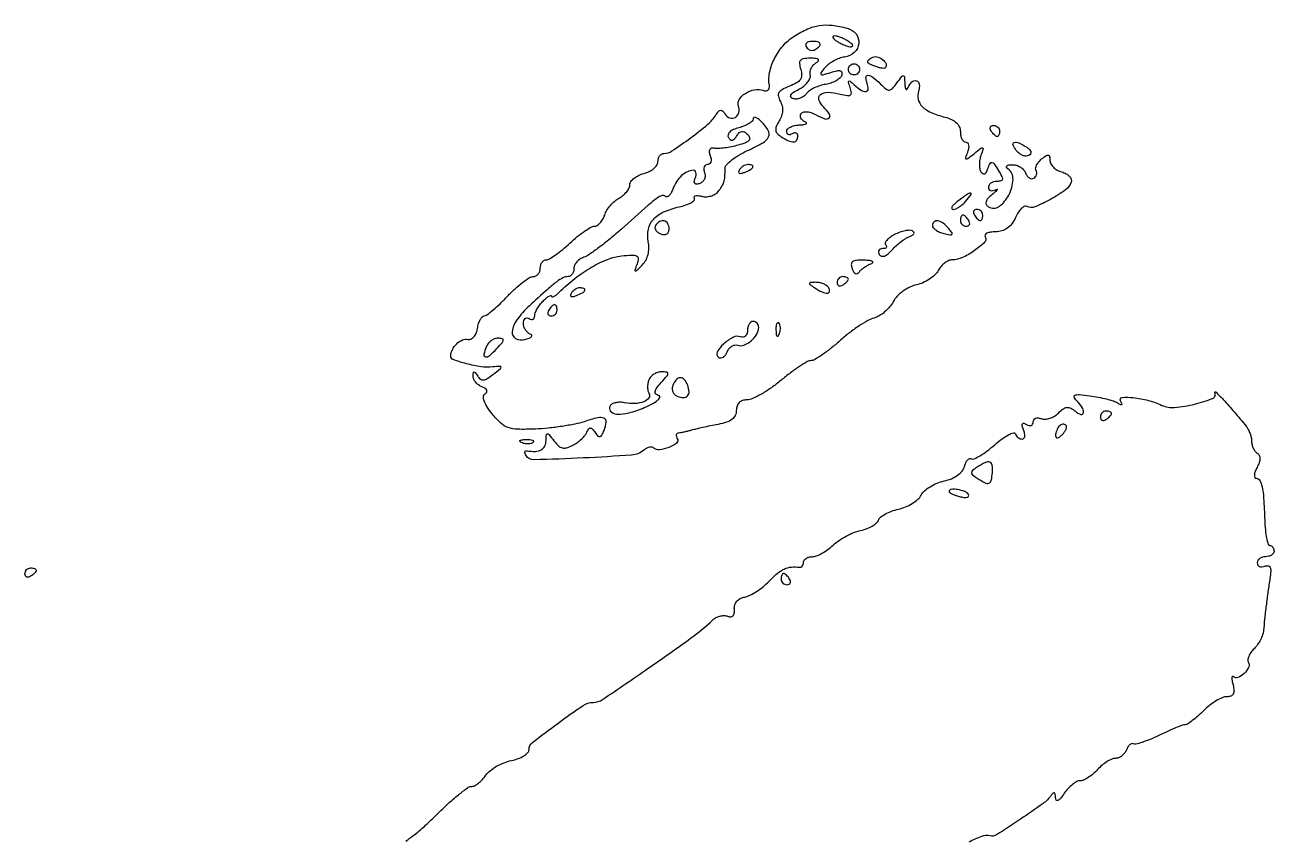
# Model space of a CAD drawing. Extents: x 489 to 2056, y 115 to 2226.
# Drawn here: x 1690 to 1913, y 472 to 616.9 of the extents above; entities that cross this region are included whole.
import ezdxf

# ---------------------------------------------------------------- set-up
doc = ezdxf.new("R2010")
doc.units = 0

msp = doc.modelspace()

# ---------------------------------------------------------------- linework, layer by layer
for points in [[(1836.802469, 616.355993, -0.161734), (1838.369396, 615.32403, -0.192407), (1838.868234, 613.63731, -0.185015), (1838.070543, 612.02123, -0.152403), (1836.322621, 611.189966, 0.052878), (1835.392671, 610.955386, 0.036081), (1834.39863, 610.505642, 0.03636), (1833.492446, 609.925191, 0.05899), (1832.830463, 609.29572, 0.013462), (1832.108438, 608.376463, 0.404008), (1832.143038, 608.109812, 0.242255), (1832.482299, 608.041571, 0.00762), (1833.876155, 608.460693, -0.021945), (1834.982556, 608.75911, -0.120256), (1835.596797, 608.746949, -0.290921), (1835.852849, 608.469562, -0.1259), (1835.81551, 607.94653, -0.130853), (1835.479656, 607.436112, -0.053428), (1834.799233, 606.948461, -0.047981), (1833.914605, 606.554264, -0.044314), (1832.947197, 606.322913, 0.041279), (1831.936939, 606.087776, 0.03555), (1830.925114, 605.680989, 0.037134), (1830.057386, 605.175409, 0.080256), (1829.5, 604.643551, -0.074834), (1829.017489, 604.1731, -0.067105), (1828.400272, 603.844404, -0.070209), (1827.747351, 603.701723, -0.100256), (1827.160501, 603.775395, -0.144671), (1826.758375, 604.057694, -0.312361), (1826.73468, 604.416978, -0.115177), (1827.175833, 604.872834, -0.023063), (1828.160501, 605.44492, 0.046975), (1829.033146, 606.009306, 0.057049), (1829.723829, 606.695237, 0.067239), (1830.142765, 607.393183, 0.159), (1830.197214, 607.990113, -0.096388), (1830.17888, 608.559025, -0.068825), (1830.366064, 609.169762, -0.066449), (1830.721883, 609.727912, -0.076477), (1831.197214, 610.143046, 0.063536), (1831.648087, 610.516797, 0.43168), (1831.631736, 610.77486, 0.15552), (1831.217344, 610.94226, 0.017188), (1830.182612, 610.984687, 0.035902), (1829.010859, 610.908222, 0.184652), (1828.450526, 610.600561, 0.20881), (1828.2776, 610.024804, 0.046885), (1828.499754, 609.000776, -0.072553), (1828.667161, 607.979535, -0.151878), (1828.443968, 607.214387, -0.119489), (1827.774034, 606.593188, -0.036641), (1826.514748, 606.005607, 0.029271), (1825.218773, 605.423988, 0.134046), (1824.619101, 604.868826, 0.195066), (1824.504408, 604.209077, 0.074396), (1824.840727, 603.320121, -0.067676), (1825.174791, 602.471589, -0.074073), (1825.256077, 601.590916, -0.070645), (1825.076498, 600.69066, -0.05419), (1824.643121, 599.784778, 0.037528), (1824.136889, 598.81115, 0.133594), (1824.04049, 598.121303, 0.159862), (1824.311716, 597.55084, 0.060922), (1825, 596.9848, 0.031281), (1826.319741, 596.256934, 0.117081), (1827.239809, 596.062398, 0.240534), (1827.781914, 596.356326, 0.151612), (1828, 597.059017, 0.108972), (1827.921712, 597.413961, 0.182303), (1827.70625, 597.6254, 0.161196), (1827.3821, 597.656512, 0.082592), (1827, 597.5, -0.082592), (1826.6179, 597.343488, -0.161196), (1826.29375, 597.3746, -0.182303), (1826.078288, 597.586039, -0.108972), (1826, 597.940983, -0.196606), (1826.168015, 598.351754, -0.081688), (1826.660938, 598.712105, -0.063457), (1827.388801, 598.970807, -0.044951), (1828.25, 599.078947, 0.020972), (1829.046313, 599.140394, 0.10372), (1829.470045, 599.283477, 0.452471), (1829.505109, 599.467158, 0.132361), (1829.243769, 599.664358, -0.079137), (1828.80669, 599.927053, -0.105588), (1828.523089, 600.291502, -0.121758), (1828.436821, 600.699118, -0.13069), (1828.554458, 601.088115, -0.181607), (1828.92756, 601.376442, -0.090937), (1829.528126, 601.447184, -0.066948), (1830.293759, 601.293718, -0.039991), (1831.146335, 600.921684, 0.034814), (1832.806506, 600.176714, 0.292508), (1833.571723, 600.345375, 0.366322), (1833.628434, 601.031755, 0.041412), (1832.539948, 602.317195, -0.113321), (1831.755313, 603.569489, -0.324927), (1832.036409, 604.496913, -0.176123), (1833.357111, 604.904733, -0.049224), (1835.530196, 604.581777, 0.020124), (1836.820946, 604.312513, 0.186432), (1837.369446, 604.425536, 0.296552), (1837.553286, 604.8346, 0.046117), (1837.326182, 605.737634, -0.010268), (1837.011129, 606.694696, -0.324225), (1837.086928, 606.916292, -0.342217), (1837.314443, 606.90598, -0.010814), (1838.052821, 606.25, 0.038297), (1839.28751, 605.26891, 0.177517), (1840.157447, 605.05278, 0.380608), (1840.545914, 605.482018, 0.093932), (1840.361626, 606.5, -0.082114), (1840.142466, 607.567189, -0.439338), (1840.517013, 607.938886, -0.159071), (1841.398533, 607.605241, -0.027025), (1842.753754, 606.389103, 0.024349), (1843.740356, 605.49418, 0.190556), (1844.319145, 605.307868, 0.195266), (1844.860694, 605.570033, 0.02573), (1845.682326, 606.580232, -0.006382), (1846.54583, 607.73005, -0.258852), (1846.82386, 607.850003, -0.362753), (1847.005301, 607.66495, -0.009729), (1847.078947, 606.44113, 0.023878), (1847.139305, 605.7601, 0.142165), (1847.282867, 605.437394, 0.453988), (1847.464429, 605.434226, 0.088325), (1847.662281, 605.75, -0.102033), (1848.341757, 606.771677, -0.28035), (1849.150132, 606.964263, -0.294217), (1849.661342, 606.339443, -0.105582), (1849.54481, 605.141183, 0.134042), (1849.483525, 603.641266, 0.141986), (1850.19861, 602.356072, 0.095847), (1851.776464, 601.299944, 0.038229), (1854.255594, 600.471986, -0.046714), (1855.435523, 600.055579, -0.08067), (1856.296254, 599.474753, -0.098574), (1856.816612, 598.745368, -0.106187), (1857, 597.891592, 0.049233), (1857.07145, 597.167718, 0.06923), (1857.284531, 596.555655, 0.089406), (1857.598793, 596.143625, 0.187365), (1857.968615, 596, -0.21711), (1858.282545, 595.856942, -0.135513), (1858.460045, 595.485937, -0.086598), (1858.462359, 594.920519, -0.04751), (1858.281384, 594.25, 0.011656), (1857.919004, 593.209899, 0.446692), (1858.030066, 593.019586, 0.217233), (1858.337438, 593.09009, 0.005396), (1859.5, 594, -0.005441), (1860.670928, 594.916289, -0.23756), (1860.969537, 594.972678, -0.425653), (1861.075817, 594.771547, -0.010057), (1860.683986, 593.659758, 0.046313), (1860.469791, 592.874811, 0.042228), (1860.394839, 592.038906, 0.044828), (1860.45942, 591.277137, 0.095136), (1860.669258, 590.726134, 0.102805), (1860.994753, 590.382617, 0.266445), (1861.322512, 590.354145, 0.160853), (1861.641203, 590.652895, 0.040356), (1861.934282, 591.312652, -0.028122), (1862.312549, 592.223548, -0.334615), (1862.631716, 592.387752, -0.200805), (1863.012922, 592.14503, -0.012307), (1863.770253, 590.996275, -0.016651), (1864.404106, 589.901822, -0.156775), (1864.500455, 589.374228, -0.310286), (1864.242657, 589.087388, -0.059304), (1863.508474, 589, 0.068464), (1862.931903, 588.920679, 0.084869), (1862.443114, 588.688914, 0.099833), (1862.116278, 588.344827, 0.141097), (1862, 587.940983, 0.140875), (1862.100938, 587.589838, 0.172336), (1862.367188, 587.379047, 0.130653), (1862.771777, 587.351286, 0.069497), (1863.25, 587.51514, -0.076327), (1863.546631, 587.612292, -0.6552), (1863.601172, 587.528111, -0.065187), (1863.325494, 587.21082, -0.010103), (1862.690159, 586.670158, 0.032269), (1861.916719, 585.950524, 0.117283), (1861.583501, 585.373113, 0.203556), (1861.637388, 584.892781, 0.12664), (1862.03612, 584.477676, 0.301581), (1863.907931, 584.538041, 0.120336), (1865.668629, 586.573173, 0.107946), (1866.403176, 589.349552, 0.250222), (1865.5, 591.234687, -0.119739), (1865.261793, 591.518173, -0.327612), (1865.304217, 591.761373, -0.152855), (1865.646514, 591.931622, -0.037415), (1866.281385, 591.984687, -0.07708), (1867.005233, 591.878795, -0.065514), (1867.707924, 591.556564, -0.067455), (1868.283881, 591.075854, -0.093819), (1868.63617, 590.505744, 0.065363), (1868.923314, 589.976296, 0.09613), (1869.308894, 589.61591, 0.122565), (1869.728896, 589.478565, 0.157716), (1870.121097, 589.574842, 0.088474), (1870.430766, 589.852006, 0.09482), (1870.61643, 590.21288, 0.099985), (1870.65017, 590.600673, 0.110712), (1870.527322, 590.955791, -0.176827), (1870.443917, 591.359893, -0.075207), (1870.607844, 591.89622, -0.061191), (1870.978576, 592.475902, -0.046747), (1871.51101, 593.009138, -0.019863), (1872.308408, 593.619112, -0.200812), (1872.707957, 593.707172, -0.316176), (1872.938746, 593.47337, -0.041637), (1873, 592.739076, 0.125591), (1873.157412, 592.122277, 0.074492), (1873.618448, 591.513868, 0.066688), (1874.300442, 591.005616, 0.062956), (1875.105356, 590.6827, -0.059771), (1875.879182, 590.377942, -0.082556), (1876.46814, 589.921492, -0.104302), (1876.78572, 589.390351, -0.164662), (1876.788162, 588.864486, -0.157977), (1875.773496, 587.487695, -0.029701), (1873.093346, 585.796408, -0.027045), (1870.268161, 584.433526, -0.241796), (1868.936833, 584.539039, 0.249942), (1868.494874, 584.567242, 0.083237), (1867.939052, 584.193302, 0.059447), (1867.357481, 583.493992, 0.03688), (1866.843738, 582.556388, -0.052784), (1866.183468, 581.437191, -0.077656), (1865.371132, 580.637863, -0.083573), (1864.402133, 580.163109, -0.072328), (1863.280468, 580, 0.035773), (1862.398875, 579.936845, 0.076661), (1861.748215, 579.738382, 0.147592), (1861.429369, 579.44599, 0.279224), (1861.432397, 579.109384, -0.348722), (1861.31739, 578.135083, -0.042731), (1859.553988, 576.659357, -0.044063), (1857.366574, 575.397209, -0.109249), (1855.570367, 575, 0.10654), (1854.920943, 574.860032, 0.05628), (1854.20935, 574.436377, 0.052262), (1853.54766, 573.815143, 0.05533), (1853.043501, 573.081282, -0.082121), (1852.443322, 572.300363, -0.043023), (1851.476678, 571.541341, -0.041287), (1850.32374, 570.915765, -0.049643), (1849.151618, 570.533301, 0.05996), (1847.961466, 570.117675, 0.043156), (1846.754703, 569.390998, 0.043699), (1845.711454, 568.48406, 0.069221), (1845.015122, 567.528256, -0.052791), (1844.370222, 566.579271, -0.040669), (1843.485984, 565.69195, -0.041767), (1842.510541, 564.992092, -0.073374), (1841.595029, 564.613207, 0.067719), (1840.510059, 564.178426, 0.017748), (1838.910441, 563.193594, 0.017695), (1837.152037, 561.930974, 0.017288), (1835.473208, 560.537752, -0.013348), (1833.867193, 559.183449, -0.017534), (1832.327735, 558.04009, -0.015125), (1831.002938, 557.184373, -0.136483), (1830.344614, 557.000782, 0.131565), (1829.678003, 556.821803, 0.01399), (1828.298036, 555.972105, 0.01649), (1826.68875, 554.84046, 0.01254), (1825, 553.5, -0.020418), (1823.256377, 552.160207, -0.023266), (1821.481651, 551.028125, -0.023285), (1819.903296, 550.216961, -0.107453), (1818.905386, 550, 0.079505), (1818.107156, 549.872267, 0.116287), (1817.502503, 549.502478, 0.117046), (1817.12926, 548.903623, 0.081257), (1817, 548.113499, -0.110985), (1816.799425, 547.221014, -0.119075), (1816.238758, 546.526498, -0.084495), (1815.249474, 546.003886, -0.033144), (1813.75, 545.619162, 0.003886), (1812.395708, 545.354963, 0.003627), (1811.014063, 545.063814, 0.003613), (1809.790529, 544.787422, 0.012316), (1809, 544.582174, -0.008332), (1808.366381, 544.412264, -0.007435), (1807.702976, 544.25661, -0.007479), (1807.102557, 544.134504, -0.022849), (1806.690983, 544.076511, 0.143674), (1806.430095, 543.972403, 0.170486), (1806.288091, 543.749874, 0.128145), (1806.295907, 543.432709, 0.068617), (1806.455504, 543.071996, -0.382048), (1806.316642, 542.292513, -0.071335), (1804.945621, 541.503506, -0.061606), (1803.265553, 541.062473, -0.233895), (1802.266649, 541.400018, 0.161481), (1801.96088, 541.553496, 0.085086), (1801.531475, 541.542861, 0.069857), (1801.046819, 541.374677, 0.05486), (1800.582092, 541.068131, -0.155692), (1798.306115, 540.148979, -0.006897), (1789.705036, 539.622608, -0.005043), (1780.890825, 539.294205, -0.267193), (1779.458196, 540.06764, -0.054547), (1779.283408, 540.434534, -0.148403), (1779.271751, 540.719052, -0.239439), (1779.413431, 540.879377, -0.138125), (1779.67567, 540.906356, 0.050779), (1781.121136, 540.804243, 0.118396), (1782.161232, 541.088338, 0.154655), (1782.790434, 541.748244, 0.109569), (1783.031803, 542.75, -0.014481), (1783.081205, 543.797366, -0.408249), (1783.267677, 543.960753, -0.213444), (1783.565988, 543.806863, -0.006354), (1784.449846, 542.670954, 0.045256), (1785.242395, 541.801207, 0.130696), (1785.958975, 541.426838, 0.132224), (1786.76158, 541.460089, 0.046801), (1787.830889, 541.909495, 0.033986), (1788.631986, 542.411009, 0.0304), (1789.389833, 543.034032, 0.031686), (1790.001488, 543.679386, 0.077743), (1790.336716, 544.238541, -0.047), (1790.637695, 544.818323, -0.26816), (1790.934614, 544.970661, -0.201731), (1791.28069, 544.804311, -0.028066), (1791.784706, 544.166154, 0.039855), (1792.297236, 543.547732, 0.26604), (1792.667063, 543.441765, 0.216464), (1793.001024, 543.704899, 0.027684), (1793.384375, 544.559282, 0.061037), (1793.755319, 546.046174, 0.332453), (1793.368432, 546.722904, 0.164819), (1792.266145, 546.814412, 0.018513), (1789.817002, 546.107776, -0.029554), (1788.171205, 545.67203, -0.012158), (1785.897906, 545.269112, -0.01198), (1783.431037, 544.953761, -0.01506), (1781.133316, 544.785568, -0.015693), (1777.975476, 544.749029, -0.079654), (1776.249447, 545.060947, -0.104018), (1774.933589, 545.858769, -0.036346), (1773.42361, 547.493342, -0.024635), (1772.507737, 548.765782, -0.056743), (1771.983701, 549.820159, -0.092624), (1771.854479, 550.60508, -0.254189), (1772.12414, 551.076723, 0.116079), (1772.432156, 551.384308, 0.24529), (1772.456385, 551.71161, 0.153949), (1772.175422, 552.036718, 0.046584), (1771.583846, 552.329452, -0.065501), (1770.979442, 552.657462, -0.062538), (1770.469753, 553.135102, -0.06733), (1770.127179, 553.683371, -0.109426), (1770.015313, 554.218615, -0.02116), (1770.04993, 554.855936, -0.375077), (1770.188461, 554.986694, -0.252691), (1770.397181, 554.884282, -0.013474), (1770.824284, 554.250074, 0.092678), (1771.315608, 553.723267, 0.186537), (1771.855501, 553.575838, 0.115588), (1772.543986, 553.813524, 0.02629), (1773.558971, 554.530713, 0.00357), (1774.872951, 555.582131, 0.237509), (1774.987842, 555.837736, 0.421186), (1774.829054, 555.979717, 0.006705), (1773.5, 555.871689, -0.059224), (1771.420217, 555.921191, -0.029345), (1768.829631, 556.448435, -0.021801), (1766.476749, 557.184137, -0.322538), (1766.015313, 557.858408, -0.114599), (1766.302272, 558.972627, -0.080969), (1767.078961, 560.011773, -0.085802), (1768.093631, 560.700259, -0.161451), (1769.0679, 560.802786, 0.155038), (1769.635269, 560.855325, 0.111721), (1770.155329, 561.228552, 0.086896), (1770.561489, 561.887402, 0.056981), (1770.79581, 562.75, -0.034855), (1770.989446, 563.611512, -0.049186), (1771.287714, 564.339062, -0.060155), (1771.63801, 564.842914, -0.213955), (1771.988307, 565, 0.163523), (1772.477546, 565.1644, 0.013056), (1773.557812, 566.028125, 0.016579), (1774.812373, 567.159309, 0.011931), (1776.138802, 568.5, -0.017871), (1777.496586, 569.840165, -0.022688), (1778.846324, 570.971875, -0.021538), (1780.033095, 571.800136, -0.142517), (1780.720045, 572, 0.116444), (1781.208266, 572.115264, 0.100512), (1781.624013, 572.440625, 0.093078), (1781.903093, 572.92716, 0.083988), (1782, 573.5, -0.068544), (1782.078967, 574.073329, -0.084921), (1782.309681, 574.559375, -0.099849), (1782.652214, 574.884375, -0.140948), (1783.054234, 575, 0.136615), (1783.639871, 575.163056, 0.017712), (1784.737543, 575.879891, 0.019575), (1786.003363, 576.848342, 0.015205), (1787.304234, 577.995373, -0.016941), (1788.614482, 579.142612, -0.021146), (1789.908636, 580.112214, -0.019941), (1791.039731, 580.822673, -0.129987), (1791.682612, 580.995373, 0.143052), (1792.181912, 581.143331, 0.065658), (1792.704396, 581.586452, 0.057151), (1793.169668, 582.235291, 0.05019), (1793.500337, 583.001061, -0.060444), (1793.884466, 583.842915, -0.038339), (1794.516491, 584.718084, -0.038134), (1795.281346, 585.493835, -0.05627), (1796.067725, 586.036245, 0.049947), (1796.806847, 586.532424, 0.05004), (1797.432394, 587.165039, 0.054721), (1797.860426, 587.832168, 0.115792), (1798, 588.426776, -0.15771), (1798.182857, 588.992082, -0.068687), (1798.734375, 589.569055, -0.058235), (1799.543586, 590.07016, -0.04809), (1800.5, 590.410644, 0.052514), (1801.456212, 590.760596, 0.061291), (1802.265625, 591.288816, 0.071387), (1802.815363, 591.906036, 0.147328), (1803, 592.519052, -0.070332), (1803.080009, 593.085039, -0.08605), (1803.31335, 593.564972, -0.100179), (1803.65994, 593.885843, -0.137658), (1804.066722, 594, 0.148245), (1805.499819, 594.434447, 0.011782), (1808.782448, 596.739777, 0.01524), (1811.915814, 599.203356, 0.078115), (1813.366833, 600.864067, -0.035682), (1813.840365, 601.508733, -0.199609), (1814.213999, 601.699416, -0.230338), (1814.577323, 601.556433, -0.047415), (1815.005029, 600.991862, 0.175268), (1815.850858, 600.321462, 0.222486), (1816.829431, 600.434142, 0.197286), (1817.452905, 601.291511, 0.152563), (1817.378767, 602.455333, -0.240929), (1817.502367, 603.61217, -0.107474), (1818.625029, 604.716978, -0.09227), (1820.272052, 605.373362, -0.135405), (1821.818193, 605.258808, 0.094358), (1822.303481, 605.182996, 0.163985), (1822.681348, 605.324478, 0.167181), (1822.891813, 605.663061, 0.098731), (1822.905296, 606.143936, -0.094015), (1822.948719, 608.467338, -0.065422), (1823.818118, 610.950156, -0.062782), (1825.352323, 613.227323, -0.070804), (1827.349587, 614.948006, -0.039025), (1829.709337, 616.212015, -0.066571), (1831.854567, 616.830759, -0.065635), (1834.108195, 616.868575, -0.036865)], [(1829.510081, 612.983688, 0.090427), (1829.820631, 612.639411, 0.095498), (1830.22714, 612.434921, 0.099685), (1830.665803, 612.401101, 0.108373), (1831.069098, 612.542705, 0.050477), (1831.838655, 613.13314, 0.315493), (1831.933879, 613.592818, 0.25701), (1831.519563, 613.914842, 0.039415), (1830.440983, 614, 0.067432), (1829.890269, 613.925389, 0.140899), (1829.524436, 613.701458, 0.190788), (1829.397824, 613.36964, 0.136093)], [(1835, 614, 0.026766), (1835.647707, 613.628962, 0.024204), (1836.353125, 613.315379, 0.024967), (1837.012663, 613.096832, 0.067616), (1837.5, 613.030626, 0.190341), (1837.732273, 613.122372, 0.335455), (1837.765625, 613.315379, 0.102785), (1837.514186, 613.625641, 0.027796), (1837, 614, 0.026766), (1836.352293, 614.371038, 0.024204), (1835.646875, 614.684621, 0.024967), (1834.987337, 614.903168, 0.067616), (1834.5, 614.969374, 0.190341), (1834.267727, 614.877628, 0.335455), (1834.234375, 614.684621, 0.102785), (1834.485814, 614.374359, 0.027796)], [(1843.588755, 609.255422, -0.216405), (1843.37384, 609.174733, -0.027152), (1842.867817, 609.236451, -0.027964), (1842.242831, 609.383823, -0.019733), (1841.559282, 609.615625, -0.027124), (1840.730674, 609.986296, -0.207414), (1840.466268, 610.308693, -0.284615), (1840.563628, 610.651525, -0.046522), (1841.139761, 611.086377, -0.194277), (1842.06191, 611.244481, -0.107414), (1843.117749, 610.762831, -0.135634), (1843.732054, 609.969977, -0.302491)], [(1839, 609, -0.099038), (1838.923658, 608.618362, -0.097945), (1838.70625, 608.29375, -0.097945), (1838.381638, 608.076342, -0.099038), (1838, 608, -0.099038), (1837.618362, 608.076342, -0.097945), (1837.29375, 608.29375, -0.097945), (1837.076342, 608.618362, -0.099038), (1837, 609, -0.099038), (1837.076342, 609.381638, -0.097945), (1837.29375, 609.70625, -0.097945), (1837.618362, 609.923658, -0.099038), (1838, 610, -0.099038), (1838.381638, 609.923658, -0.097945), (1838.70625, 609.70625, -0.097945), (1838.923658, 609.381638, -0.099038)], [(1820, 600.179837, -0.201159), (1819.826322, 599.76561, -0.053696), (1819.253611, 599.312372, -0.045584), (1818.431907, 598.893861, -0.033529), (1817.459102, 598.579091, 0.041271), (1816.498744, 598.25186, 0.082691), (1815.828364, 597.816564, 0.133469), (1815.523775, 597.335578, 0.21647), (1815.584102, 596.86392, 0.086854), (1815.929956, 596.474994, 0.21562), (1816.291269, 596.384297, 0.163286), (1816.673063, 596.594119, 0.047785), (1817.083359, 597.134878, -0.055936), (1817.537546, 597.713695, -0.170216), (1817.979843, 597.93091, -0.171179), (1818.459253, 597.823824, -0.056702), (1819.031575, 597.368425, -0.123017), (1819.369339, 596.805706, -0.262529), (1819.263342, 596.326487, -0.11944), (1818.639082, 595.897672, -0.022854), (1817.323216, 595.463887, -0.018211), (1816.140666, 595.179104, -0.01739), (1814.922248, 594.976062, -0.017632), (1813.835007, 594.872365, -0.057526), (1813.114225, 594.912119, 0.089861), (1812.568059, 594.907086, 0.216669), (1812.245431, 594.679091, 0.170683), (1812.15959, 594.234552, 0.054818), (1812.33284, 593.575016, -0.059552), (1812.485146, 592.972115, -0.105182), (1812.443732, 592.462661, -0.149735), (1812.220751, 592.128162, -0.173091), (1811.861626, 592, 0.15293), (1811.496833, 591.885752, 0.15237), (1811.261736, 591.583685, 0.114806), (1811.201595, 591.124886, 0.067135), (1811.329869, 590.582759, -0.096779), (1811.431751, 590.001281, -0.097385), (1811.306843, 589.425607, -0.098458), (1810.975101, 588.944946, -0.101345), (1810.487785, 588.633686, -0.058897), (1809.918337, 588.489041, -0.246428), (1809.597141, 588.607065, -0.227698), (1809.495826, 588.949492, -0.051624), (1809.657916, 589.550928, 0.050425), (1809.808659, 590.104976, 0.09321), (1809.798894, 590.569837, 0.144814), (1809.636306, 590.871373, 0.204408), (1809.356989, 590.984687, 0.107105), (1808.277047, 590.730388, 0.07383), (1807.230632, 590.026644, 0.065406), (1806.323254, 588.950956, 0.053966), (1805.65352, 587.606872, -0.035728), (1805.34306, 586.922486, -0.069584), (1804.987462, 586.441111, -0.120251), (1804.648408, 586.230303, -0.282772), (1804.369906, 586.296761, 0.271032), (1803.749473, 586.459189, 0.090688), (1802.873782, 586.031665, 0.02223), (1801.26863, 584.734946, 0.00126), (1796.5, 580.497543, -0.009951), (1794.457386, 578.745054, -0.011746), (1792.454688, 577.172354, -0.010669), (1790.712317, 575.926148, -0.069556), (1789.75, 575.448587, 0.068409), (1789.081006, 575.118491, 0.065325), (1788.514062, 574.615757, 0.070129), (1788.130616, 574.02388, 0.109138), (1788, 573.432612, -0.071068), (1787.921787, 572.885122, -0.0865), (1787.693852, 572.42083, -0.100292), (1787.355228, 572.110427, -0.136342), (1786.957794, 572, 0.117178), (1786.055793, 571.785668, 0.045216), (1784.956927, 571.101387, 0.021006), (1783.291205, 569.728475, 0.002971), (1780.001788, 566.741302, 0.049527), (1777.849177, 564.329142, 0.125696), (1776.985607, 562.164193, 0.30957), (1777.594474, 560.968399, 0.191073), (1779.22421, 560.768883, 0.028056), (1780.003358, 561.020078, 0.10343), (1780.435446, 561.29954, 0.33401), (1780.47237, 561.550912, 0.189774), (1780.22421, 561.758597, -0.098263), (1779.756276, 562.025059, -0.070356), (1779.359612, 562.480278, -0.067685), (1779.091679, 563.047746, -0.076639), (1779, 563.64235, -0.070719), (1779.073789, 564.161447, -0.14589), (1779.29375, 564.503004, -0.189552), (1779.61998, 564.616301, -0.129002), (1780, 564.5, 0.089914), (1780.381744, 564.350076, 0.168675), (1780.70625, 564.395582, 0.176681), (1780.922754, 564.629144, 0.09977), (1781, 565.012412, -0.095042), (1781.103212, 565.550488, -0.03482), (1781.440625, 566.251414, -0.032993), (1781.925978, 566.985451, -0.033818), (1782.5, 567.642857, -0.020204), (1783.076494, 568.174552, -0.046395), (1783.559375, 568.513393, -0.102943), (1783.871891, 568.614875, -0.446458), (1784, 568.5, 0.400765), (1784.119135, 568.375238, 0.129312), (1784.394107, 568.434152, 0.054481), (1784.8259, 568.715271, 0.022965), (1785.34164, 569.178571, -0.028587), (1788.189934, 571.679994, -0.033772), (1791.156931, 573.692325, -0.037306), (1794.011429, 575.084869, -0.069377), (1796.507743, 575.697778, -0.013498), (1798.430617, 575.842721, -0.131124), (1799.222142, 575.671927, -0.301129), (1799.488252, 575.199001, -0.072524), (1799.284476, 574.275817, 0.006389), (1798.886264, 573.182417, 0.449618), (1798.970579, 573.031179, 0.250608), (1799.197259, 573.094883, 0.00386), (1800.201, 574.073617, 0.072369), (1800.829953, 574.908208, 0.062399), (1801.234153, 575.930018, 0.058804), (1801.389655, 577.078541, 0.051542), (1801.285714, 578.285714, -0.098929), (1801.303853, 580.462273, -0.131976), (1802.191603, 582.218683, -0.10663), (1804.020073, 583.546027, -0.049856), (1806.815376, 584.45945, 0.026561), (1808.006904, 584.788335, 0.048545), (1808.926999, 585.198603, 0.072854), (1809.468643, 585.620631, 0.341691), (1809.507346, 585.988113, -0.236304), (1809.483487, 586.254052, -0.238355), (1809.682072, 586.431128, -0.095483), (1810.15249, 586.464034, -0.03382), (1810.818477, 586.337218, 0.074371), (1811.596473, 586.25341, 0.060151), (1812.426412, 586.388467, 0.061505), (1813.180645, 586.711207, 0.087948), (1813.73482, 587.180477, 0.028625), (1814.42751, 588.119646, 0.071), (1814.787998, 588.892391, 0.058765), (1814.954178, 589.819644, 0.014986), (1815, 591.348126, -0.190773), (1815.251534, 591.983383, -0.037368), (1816.175, 592.830091, -0.034828), (1817.468377, 593.710642, -0.026125), (1819, 594.5, 0.021895), (1821.728529, 595.877145, 0.152957), (1822.740052, 596.949885, 0.251582), (1822.69336, 598.103309, 0.063085), (1821.5, 599.642857, 0.030466), (1820.923017, 600.153508, 0.080121), (1820.440625, 600.419345, 0.202666), (1820.138707, 600.402376, 0.28613)], [(1864, 598, -0.042167), (1863.967655, 597.617151, -0.061769), (1863.870461, 597.29375, -0.081139), (1863.727648, 597.07446, -0.210953), (1863.559017, 597, -0.151918), (1863.34829, 597.065539, -0.038439), (1863.066025, 597.29375, -0.035638), (1862.768994, 597.617226, -0.029505), (1862.5, 598, -0.082592), (1862.343488, 598.3821, -0.161196), (1862.3746, 598.70625, -0.182303), (1862.586039, 598.921712, -0.108972), (1862.940983, 599, -0.093332), (1863.345238, 598.923877, -0.09642), (1863.688914, 598.70625, -0.099167), (1863.918938, 598.381556, -0.105053)], [(1868.856763, 595.109687, -0.055227), (1869.348827, 594.715727, -0.136748), (1869.573772, 594.316881, -0.192588), (1869.522353, 593.948828, -0.125121), (1869.22007, 593.63601, -0.151089), (1868.747486, 593.513493, -0.082132), (1868.155439, 593.639771, -0.069165), (1867.537349, 593.987251, -0.057015), (1866.990862, 594.51101, -0.070243), (1866.399887, 595.469597, -0.444336), (1866.608907, 595.932599, -0.188345), (1867.443277, 595.880926, -0.032662)], [(1817.507079, 591.011454, 0.1144), (1817.393111, 590.674071, 0.32948), (1817.512472, 590.474315, 0.155351), (1817.868281, 590.443138, 0.036408), (1818.448062, 590.618443, 0.029964), (1819.51997, 591.105273, 0.168622), (1819.942608, 591.558518, 0.444011), (1819.798253, 591.882327, 0.079093), (1819.059017, 592, 0.088797), (1818.65395, 591.927491, 0.053277), (1818.21498, 591.709615, 0.051183), (1817.810572, 591.389589, 0.061454)], [(1856.55887, 585.468197, 0.02471), (1855.88326, 584.902629, 0.072188), (1855.501874, 584.431283, 0.229769), (1855.477506, 584.143477, 0.310313), (1855.686426, 584, 0.103938), (1856.183912, 584.104545, 0.040259), (1856.806871, 584.440625, 0.037668), (1857.444721, 584.926037, 0.038084), (1858, 585.5, 0.014927), (1858.919396, 586.677627, 0.622044), (1858.804062, 586.899208, 0.15118), (1858.250767, 586.714529, 0.00633)], [(1857, 582, 0.105053), (1857.081062, 581.618444, 0.099167), (1857.311086, 581.29375, 0.09642), (1857.654762, 581.076123, 0.093332), (1858.059017, 581, 0.108972), (1858.413961, 581.078288, 0.182303), (1858.6254, 581.29375, 0.161196), (1858.656512, 581.6179, 0.082592), (1858.5, 582, 0.029505), (1858.231006, 582.382774, 0.035638), (1857.933975, 582.70625, 0.038439), (1857.65171, 582.934461, 0.151918), (1857.440983, 583, 0.210953), (1857.272352, 582.92554, 0.081139), (1857.129539, 582.70625, 0.061769), (1857.032345, 582.382849, 0.042167)], [(1859.5, 583, 0.029505), (1859.768994, 582.617226, 0.035638), (1860.066025, 582.29375, 0.038439), (1860.34829, 582.065539, 0.151918), (1860.559017, 582, 0.210953), (1860.727648, 582.07446, 0.081139), (1860.870461, 582.29375, 0.061769), (1860.967655, 582.617151, 0.042167), (1861, 583, 0.105053), (1860.918938, 583.381556, 0.099167), (1860.688914, 583.70625, 0.09642), (1860.345238, 583.923877, 0.093332), (1859.940983, 584, 0.108972), (1859.586039, 583.921712, 0.182303), (1859.3746, 583.70625, 0.161196), (1859.343488, 583.3821, 0.082592)], [(1802.564761, 581.104785, 0.160704), (1802.472387, 580.718783, 0.122111), (1802.612949, 580.304103, 0.094924), (1802.975437, 579.922037, 0.064087), (1803.505744, 579.63617, 0.076022), (1804.117056, 579.502894, 0.151817), (1804.593244, 579.618633, 0.165347), (1804.893936, 579.97324, 0.094172), (1805, 580.531385, 0.128597), (1804.754977, 581.468306, 0.21), (1804.109611, 581.954077, 0.198008), (1803.282977, 581.820919, 0.117169)], [(1845.255926, 579.499592, 0.033728), (1844.443194, 579.000332, 0.06048), (1843.865141, 578.473459, 0.094079), (1843.594142, 578.003713, 0.287841), (1843.672593, 577.660741, -0.122043), (1843.823815, 577.409896, -0.257214), (1843.779196, 577.194093, -0.16313), (1843.532434, 577.04618, -0.054197), (1843.10765, 577, 0.095532), (1842.689872, 576.919442, 0.17351), (1842.432565, 576.691677, 0.172142), (1842.376977, 576.350872, 0.093853), (1842.530661, 575.95039, 0.190499), (1842.92165, 575.658835, 0.154841), (1843.447737, 575.681468, 0.089695), (1844.099838, 576.062802, 0.035702), (1844.839678, 576.793871, -0.026957), (1845.581845, 577.553325, -0.023181), (1846.438437, 578.269939, -0.02384), (1847.278244, 578.84773, -0.059951), (1847.950746, 579.160397, 0.051673), (1848.441584, 579.378824, 0.146878), (1848.696053, 579.648078, 0.248986), (1848.689954, 579.918591, 0.14045), (1848.450746, 580.155767, 0.136376), (1847.933255, 580.277468, 0.04064), (1847.120085, 580.178314, 0.037434), (1846.184817, 579.912002, 0.032812)], [(1852, 581.116631, 0.18499), (1852.144459, 580.739542, 0.058693), (1852.604288, 580.334727, 0.049464), (1853.269747, 579.966194, 0.037801), (1854.057151, 579.695306, 0.01302), (1855.165999, 579.435981, 0.253319), (1855.49188, 579.534116, 0.363425), (1855.516039, 579.817896, 0.020124), (1854.934706, 580.578674, 0.057778), (1853.948943, 581.52057, 0.11701), (1852.972249, 581.950024, 0.227657), (1852.296339, 581.765587, 0.217518)], [(1837.670548, 573.416154, 0.053352), (1837.947344, 572.875284, 0.125963), (1838.279225, 572.571897, 0.208635), (1838.606815, 572.546096, 0.166204), (1838.889163, 572.76621, -0.063679), (1839.229537, 573.165093, -0.029468), (1839.761192, 573.593508, -0.028604), (1840.380923, 573.983921, -0.035326), (1841, 574.271109, 0.108206), (1841.351716, 574.50119, 0.500675), (1841.320474, 574.704528, 0.099265), (1840.811796, 574.85748, 0.016295), (1839.781385, 574.921053, 0.025592), (1838.446448, 574.891491, 0.137365), (1837.768951, 574.646995, 0.244246), (1837.527426, 574.174248, 0.090149)], [(1831, 570, 0.03301), (1832.319161, 569.266028, 0.110887), (1833.277708, 569.050802, 0.372932), (1833.633474, 569.359022, 0.175918), (1833.5, 570, 0.101161), (1833.140373, 570.382022, 0.052761), (1832.566787, 570.701752, 0.049393), (1831.883651, 570.916365, 0.053738), (1831.190983, 570.984687, 0.012098), (1830.238528, 570.953006, 0.343021), (1830.064256, 570.800669, 0.295079), (1830.157251, 570.569384, 0.010223)], [(1835, 570.940983, 0.108972), (1835.078288, 570.586039, 0.182303), (1835.29375, 570.3746, 0.161196), (1835.6179, 570.343488, 0.082592), (1836, 570.5, 0.029505), (1836.382774, 570.768994, 0.035638), (1836.70625, 571.066025, 0.038439), (1836.934461, 571.34829, 0.151918), (1837, 571.559017, 0.210953), (1836.92554, 571.727648, 0.081139), (1836.70625, 571.870461, 0.061769), (1836.382849, 571.967655, 0.042167), (1836, 572, 0.105053), (1835.618444, 571.918938, 0.099167), (1835.29375, 571.688914, 0.09642), (1835.076123, 571.345238, 0.093332)], [(1787.507079, 569.011454, 0.1144), (1787.393111, 568.674071, 0.32948), (1787.512472, 568.474315, 0.155351), (1787.868281, 568.443138, 0.036408), (1788.448062, 568.618443, 0.029964), (1789.51997, 569.105273, 0.168622), (1789.942608, 569.558518, 0.444011), (1789.798253, 569.882327, 0.079093), (1789.059017, 570, 0.088797), (1788.65395, 569.927491, 0.053277), (1788.21498, 569.709615, 0.051183), (1787.810572, 569.389589, 0.061454)], [(1783.5, 566, 0.082592), (1783.343488, 565.6179, 0.161196), (1783.3746, 565.29375, 0.182303), (1783.586039, 565.078288, 0.108972), (1783.940983, 565, 0.093332), (1784.345238, 565.076123, 0.09642), (1784.688914, 565.29375, 0.099167), (1784.918938, 565.618444, 0.105053), (1785, 566, 0.042167), (1784.967655, 566.382849, 0.061769), (1784.870461, 566.70625, 0.081139), (1784.727648, 566.92554, 0.210953), (1784.559017, 567, 0.151918), (1784.34829, 566.934461, 0.038439), (1784.066025, 566.70625, 0.035638), (1783.768994, 566.382774, 0.029505)], [(1819, 562.393011, -0.080887), (1818.905719, 561.814025, -0.12735), (1818.632813, 561.393991, -0.149114), (1818.22567, 561.199707, -0.126595), (1817.75, 561.248713, 0.213609), (1816.405452, 561.159335, 0.06533), (1814.705271, 559.951342, 0.081123), (1813.586825, 558.512277, 0.398258), (1813.82689, 557.606988, 0.157497), (1814.241406, 557.505045, 0.122597), (1814.6852, 557.649781, 0.096219), (1815.092516, 558.030057, 0.065459), (1815.395741, 558.588902, -0.075205), (1815.720377, 559.160475, -0.085597), (1816.187652, 559.58148, -0.095847), (1816.721912, 559.789603, -0.12619), (1817.241597, 559.752801, 0.177044), (1818.365397, 559.785069, 0.080777), (1819.642888, 560.551473, 0.078051), (1820.653873, 561.719535, 0.140323), (1821, 562.928571, 0.09221), (1820.923923, 563.337584, 0.096076), (1820.70625, 563.685268, 0.099376), (1820.381541, 563.917947, 0.106313), (1820, 564, 0.157984), (1819.618592, 563.876403, 0.097154), (1819.29375, 563.527947, 0.07906), (1819.07443, 563.007542, 0.060338)], [(1824.078947, 562.416667, 0.018894), (1824.137993, 561.670344, 0.168741), (1824.279315, 561.37858, 0.470617), (1824.461564, 561.395823, 0.054073), (1824.683114, 561.8125, 0.051402), (1824.839148, 562.359369, 0.05415), (1824.876576, 562.916927, 0.060344), (1824.797407, 563.402231, 0.126455), (1824.604167, 563.729167, 0.296942), (1824.385309, 563.77538, 0.208169), (1824.200665, 563.592839, 0.077125), (1824.089945, 563.112848, 0.028489)], [(1772.345077, 559.456872, 0.038214), (1771.938863, 558.095709, 0.432623), (1772.224551, 557.680791, 0.222783), (1772.922769, 557.887039, 0.020758), (1774.25, 559.166667, 0.011192), (1775.194611, 560.20168, 0.150802), (1775.400433, 560.665017, 0.390125), (1775.212975, 560.924706, 0.050448), (1774.468615, 561, 0.090772), (1773.83893, 560.884734, 0.066676), (1773.21313, 560.546706, 0.065318), (1772.685932, 560.046775, 0.078933)], [(1801.380002, 553.547887, 0.050471), (1801.209927, 552.92255, 0.043878), (1801.157678, 552.245296, 0.046174), (1801.222412, 551.61896, 0.089817), (1801.405644, 551.152672, -0.306757), (1801.371848, 550.342979, -0.142794), (1800.495025, 549.676244, -0.082036), (1798.899947, 549.348343, -0.057386), (1797.066199, 549.487251, 0.046957), (1796.248565, 549.566323, 0.053171), (1795.464978, 549.484789, 0.060618), (1794.827754, 549.265805, 0.142229), (1794.457646, 548.93147, 0.332771), (1794.542301, 547.981889, 0.199319), (1795.615302, 547.468971, 0.076378), (1797.841193, 547.692376, 0.037188), (1800.552866, 548.611608, 0.020549), (1801.979685, 549.287283, 0.049396), (1802.955385, 549.929424, 0.121238), (1803.330228, 550.423824, 0.434712), (1803.188869, 550.746659, -0.108335), (1802.657521, 551.075195, -0.247727), (1802.515621, 551.509906, -0.120446), (1802.784065, 552.12772, -0.021486), (1803.593857, 553.10371, 0.007624), (1804.639746, 554.295434, 0.174073), (1804.797653, 554.714471, 0.388068), (1804.590153, 554.948837, 0.026448), (1803.623603, 555, 0.0786), (1802.937282, 554.89144, 0.065259), (1802.268917, 554.573442, 0.066697), (1801.718991, 554.103038, 0.091145)], [(1805.670131, 552.582759, 0.093393), (1805.56447, 552.002644, 0.096438), (1805.679398, 551.430886, 0.099156), (1805.996064, 550.956205, 0.104986), (1806.465377, 550.65166, 0.080172), (1807.572287, 550.419886, 0.217004), (1808.299861, 550.711312, 0.209853), (1808.572897, 551.462242, 0.075504), (1808.32411, 552.597766, 0.082695), (1807.731972, 553.605094, 0.223623), (1806.998249, 553.945467, 0.221806), (1806.263759, 553.597708, 0.081592)], [(1882, 546.940983, 0.108972), (1882.078288, 546.586039, 0.182303), (1882.29375, 546.3746, 0.161196), (1882.6179, 546.343488, 0.082592), (1883, 546.5, 0.029505), (1883.382774, 546.768994, 0.035638), (1883.70625, 547.066025, 0.038439), (1883.934461, 547.34829, 0.151918), (1884, 547.559017, 0.210953), (1883.92554, 547.727648, 0.081139), (1883.70625, 547.870461, 0.061769), (1883.382849, 547.967655, 0.042167), (1883, 548, 0.105053), (1882.618444, 547.918938, 0.099167), (1882.29375, 547.688914, 0.09642), (1882.076123, 547.345238, 0.093332)], [(1874.666667, 545.333333, 0.063896), (1874.411277, 545.002755, 0.039129), (1874.195833, 544.558958, 0.038674), (1874.048893, 544.07784, 0.054831), (1874, 543.633333, 0.142677), (1874.093678, 543.31173, 0.290264), (1874.322581, 543.204271, 0.131573), (1874.693024, 543.355562, 0.034019), (1875.183333, 543.783333, 0.041736), (1875.5985, 544.274266, 0.061283), (1875.867292, 544.770833, 0.080535), (1875.959631, 545.197768, 0.212536), (1875.85, 545.483333, 0.128169), (1875.601612, 545.629018, 0.100736), (1875.289271, 545.652396, 0.089268), (1874.96028, 545.549128, 0.075941)], [(1780.729167, 542.395833, -0.126455), (1780.402231, 542.202593, -0.060344), (1779.916927, 542.123424, -0.05415), (1779.359369, 542.160852, -0.051402), (1778.8125, 542.316886, -0.054073), (1778.395823, 542.538436, -0.470617), (1778.37858, 542.720685, -0.168741), (1778.670344, 542.862007, -0.018894), (1779.416667, 542.921053, -0.028489), (1780.112848, 542.910055, -0.077125), (1780.592839, 542.799335, -0.208169), (1780.77538, 542.614691, -0.296942)], [(1860, 537.984687, 0.02521), (1859.185322, 537.389057, 0.226004), (1859, 537, 0.226004), (1859.185322, 536.610943, 0.02521), (1860, 536.015313, 0.023585), (1861.406554, 535.184108, 0.211398), (1862.105027, 535.135194, 0.258492), (1862.524701, 535.61549, 0.034275), (1862.725047, 537, 0.049971), (1862.691979, 538.339992, 0.282018), (1862.264452, 538.874894, 0.20563), (1861.463197, 538.827679, 0.029118)], [(1855, 533.616631, 0.269441), (1855.102895, 533.439552, 0.023164), (1855.587905, 533.192137, 0.025605), (1856.234464, 532.938235, 0.016806), (1857.00138, 532.70989, 0.033809), (1857.733252, 532.570513, 0.095442), (1858.250238, 532.606613, 0.238295), (1858.46851, 532.80112, 0.236417), (1858.442363, 533.093259, 0.164455), (1857.773988, 533.646277, 0.05364), (1856.519337, 533.977438, 0.060354), (1855.361711, 534.01255, 0.388023)], [(1692, 519.559017, -0.151918), (1691.934461, 519.34829, -0.038439), (1691.70625, 519.066025, -0.035638), (1691.382774, 518.768994, -0.029505), (1691, 518.5, -0.082592), (1690.6179, 518.343488, -0.161196), (1690.29375, 518.3746, -0.182303), (1690.078288, 518.586039, -0.108972), (1690, 518.940983, -0.093332), (1690.076123, 519.345238, -0.09642), (1690.29375, 519.688914, -0.099167), (1690.618444, 519.918938, -0.105053), (1691, 520, -0.042167), (1691.382849, 519.967655, -0.061769), (1691.70625, 519.870461, -0.081139), (1691.92554, 519.727648, -0.210953)], [(1825, 518, 0.105053), (1825.081062, 517.618444, 0.099167), (1825.311086, 517.29375, 0.09642), (1825.654762, 517.076123, 0.093332), (1826.059017, 517, 0.108972), (1826.413961, 517.078288, 0.182303), (1826.6254, 517.29375, 0.161196), (1826.656512, 517.6179, 0.082592), (1826.5, 518, 0.029505), (1826.231006, 518.382774, 0.035638), (1825.933975, 518.70625, 0.038439), (1825.65171, 518.934461, 0.151918), (1825.440983, 519, 0.210953), (1825.272352, 518.92554, 0.081139), (1825.129539, 518.70625, 0.061769), (1825.032345, 518.382849, 0.042167)]]:
    msp.add_lwpolyline(points, format="xyb", close=True)
msp.add_lwpolyline([(1757.999631, 471.242892, 0.013927), (1759.635293, 472.46236, 0.017055), (1761.535609, 474.07146, 0.012503), (1763.534913, 475.978247, -0.01096), (1765.523739, 477.886792, -0.015233), (1767.392036, 479.500524, -0.011649), (1768.995941, 480.74188, -0.15552), (1769.693296, 480.978247, 0.119724), (1770.248445, 481.123875, 0.04162), (1770.946086, 481.579002, 0.03848), (1771.660204, 482.228653, 0.03619), (1772.282421, 482.992825, -0.072164), (1773.04438, 483.80243, -0.037264), (1774.196732, 484.585959, -0.036085), (1775.526576, 485.229172, -0.045273), (1776.839125, 485.617825, 0.037941), (1778.049098, 485.956922, 0.051177), (1779.071493, 486.452503, 0.061958), (1779.776399, 487.01948, 0.194826), (1780, 487.571546, -0.230273), (1780.617206, 488.840643, -0.008019), (1785.10685, 492.249777, -0.010116), (1789.637826, 495.43805, -0.149332), (1791.477411, 496, 0.149803), (1793.119678, 496.503327, 0.002374), (1801.271085, 502.074447, 0.006136), (1808.84342, 507.441126, 0.031974), (1812.778939, 510.70751, -0.068165), (1813.370128, 511.130066, -0.058277), (1814.085041, 511.405726, -0.060752), (1814.809928, 511.500673, -0.0941), (1815.429286, 511.388762, 0.097013), (1815.994988, 511.289915, 0.197079), (1816.402114, 511.466674, 0.157209), (1816.627215, 511.920833, 0.058199), (1816.650347, 512.642937, -0.098527), (1816.734045, 513.385937, -0.100193), (1817.095857, 514.035338, -0.093811), (1817.705528, 514.524023, -0.075345), (1818.5, 514.803458, 0.06903), (1819.42789, 515.116775, 0.028209), (1820.585325, 515.779311, 0.027252), (1821.766629, 516.64204, 0.031305), (1822.790469, 517.591772, -0.028265), (1824.276212, 518.986861, -0.066092), (1825.560976, 519.802104, -0.081866), (1826.831436, 520.153818, -0.065923), (1828.25, 520.118421, 0.137085), (1828.535622, 520.151665, 0.119953), (1828.779687, 520.328536, 0.101574), (1828.943594, 520.626809, 0.075146), (1829, 521, -0.152058), (1829.118726, 521.381371, -0.098266), (1829.452908, 521.70625, -0.081094), (1829.952305, 521.925413, -0.063011), (1830.541813, 522, 0.093843), (1831.285735, 522.140864, 0.032468), (1832.279374, 522.607665, 0.03091), (1833.333081, 523.276981, 0.031281), (1834.291813, 524.068648, -0.039359), (1835.333191, 524.900667, -0.026297), (1836.640379, 525.689303, -0.02651), (1837.997294, 526.323576, -0.046179), (1839.186072, 526.680862, 0.03909), (1840.250518, 526.984424, 0.041918), (1841.228915, 527.444719, 0.045879), (1841.990463, 527.982913, 0.125015), (1842.368502, 528.517918, -0.134465), (1842.768198, 529.061835, -0.041515), (1843.622597, 529.629896, -0.038153), (1844.727025, 530.13308, -0.033771), (1845.940747, 530.486986, 0.044738), (1847.190336, 530.881239, 0.039845), (1848.401956, 531.50386, 0.042017), (1849.403382, 532.24685, 0.089512), (1850, 533, -0.090658), (1850.600088, 533.754, -0.041826), (1851.613847, 534.499611, -0.039604), (1852.842879, 535.126054, -0.044031), (1854.113052, 535.52483, 0.045002), (1855.403557, 535.93274, 0.055312), (1856.507605, 536.545384, 0.063327), (1857.318384, 537.291066, 0.111694), (1857.735059, 538.094865, -0.042983), (1857.979373, 538.781836, -0.075678), (1858.308181, 539.285162, -0.116855), (1858.663637, 539.532754, -0.236603), (1858.994767, 539.503234, 0.253088), (1859.474836, 539.475451, 0.025263), (1860.526356, 540.034257, 0.026935), (1861.784566, 540.881889, 0.018043), (1863.131077, 541.976969, -0.01994), (1864.447283, 543.039136, -0.036729), (1865.608296, 543.776268, -0.049025), (1866.483503, 544.140427, -0.403396), (1866.833333, 543.962488, 0.075727), (1867.027007, 543.594583, 0.06674), (1867.328802, 543.282731, 0.069439), (1867.688606, 543.071989, 0.098111), (1868.051949, 543, 0.22749), (1868.335624, 543.136111, 0.132992), (1868.489604, 543.488813, 0.083386), (1868.479288, 544.026335, 0.045239), (1868.298676, 544.664045, -0.026179), (1868.063986, 545.386586, -0.196415), (1868.108364, 545.736436, -0.357523), (1868.347692, 545.829264, -0.059284), (1868.830061, 545.605028, 0.076438), (1869.277444, 545.415353, 0.153781), (1869.65633, 545.43688, 0.18648), (1869.907229, 545.661707, 0.118404), (1870, 546.047972, -0.145203), (1870.118031, 546.445837, -0.152636), (1870.432124, 546.705642, -0.118732), (1870.908531, 546.778516, -0.070577), (1871.471061, 546.649478, 0.109387), (1872.148739, 546.548096, 0.061902), (1872.967313, 546.708116, 0.057307), (1873.794094, 547.088483, 0.060003), (1874.49894, 547.641797, -0.038659), (1875.357153, 548.376653, -0.130907), (1876.038773, 548.641425, -0.147715), (1876.712054, 548.516727, -0.054123), (1877.527879, 547.976863, 0.088919), (1878.515726, 547.417338, 0.481018), (1878.966328, 547.699035, 0.175682), (1878.740182, 548.654443, 0.047074), (1877.75, 549.893252, -0.07982), (1877.31721, 550.513682, -0.449316), (1877.454369, 550.842871, -0.106361), (1878.200616, 550.932489, -0.008903), (1880.144685, 550.717358, -0.014918), (1881.632421, 550.480546, -0.015361), (1883.088816, 550.157305, -0.015263), (1884.331133, 549.800544, -0.060926), (1885.049193, 549.469597, 0.021979), (1885.578189, 549.17396, 0.266466), (1885.801818, 549.186308, 0.372322), (1885.853865, 549.365972, 0.030685), (1885.604798, 549.830434, -0.554128), (1885.894908, 550.418287, -0.052288), (1887.861722, 550.410148, -0.0378), (1890.547802, 549.909751, -0.043465), (1893, 549.024009, 0.132586), (1895.250211, 548.638068, 0.036043), (1898.842152, 549.239234, 0.035056), (1902.039237, 550.256184, 0.440972), (1902.439505, 551.31284, -0.843922), (1902.587217, 551.422228, -0.014602), (1903.942037, 550.044762, -0.010017), (1905.90911, 547.837294, -0.007153), (1908.024839, 545.292206, -0.049919), (1908.398352, 544.721453, -0.033027), (1908.713546, 544.003515, -0.033185), (1908.929221, 543.257184, -0.053794), (1909, 542.601223, 0.060414), (1909.074376, 541.987915, 0.050937), (1909.294544, 541.371682, 0.053196), (1909.618789, 540.844277, 0.090169), (1910.002704, 540.498329, -0.138779), (1910.366952, 540.100551, -0.120421), (1910.493987, 539.547898, -0.083248), (1910.363166, 538.828409, -0.036372), (1909.967521, 537.939312, 0.033422), (1909.631114, 537.195171, 0.067764), (1909.489639, 536.569673, 0.123301), (1909.554919, 536.160609, 0.30037), (1909.79815, 536, -0.266597), (1910.445934, 535.628178, -0.081868), (1910.864151, 534.534616, -0.035176), (1911.13851, 532.461556, -0.006059), (1911.333333, 528.5, 0.015642), (1911.451336, 526.775006, 0.025348), (1911.671354, 525.321875, 0.022814), (1911.947449, 524.224934, 0.331002), (1912.25, 524, -0.13236), (1912.53601, 523.922937, -0.100566), (1912.779687, 523.70625, -0.087856), (1912.943621, 523.382111, -0.073375), (1913, 523, -0.148195), (1912.884432, 522.618646, -0.098894), (1912.559375, 522.29375, -0.082425), (1912.073457, 522.074694, -0.064853), (1911.5, 522, 0.072144), (1910.926792, 521.91686, 0.087143), (1910.440625, 521.674822, 0.100435), (1910.115611, 521.315153, 0.134459), (1910, 520.893011, 0.139753), (1910.108146, 520.513651, 0.152532), (1910.397398, 520.263696, 0.121575), (1910.835651, 520.18939, 0.07323), (1911.352843, 520.305157, -0.126177), (1911.94396, 520.373664, -0.262619), (1912.301686, 520.102121, -0.118949), (1912.420271, 519.41576, -0.023326), (1912.278842, 518.162146, 0.005004), (1911.923975, 515.797783, 0.00412), (1911.591436, 513.268585, 0.004223), (1911.314028, 510.846665, 0.007232), (1911.128948, 508.821429, -0.066911), (1910.967641, 508.065707, -0.034321), (1910.578525, 507.176584, -0.033368), (1910.044311, 506.30105, -0.042734), (1909.436242, 505.579099, 0.043625), (1908.878658, 504.914694, 0.055257), (1908.494208, 504.211976, 0.06604), (1908.326377, 503.576781, 0.171657), (1908.425232, 503.120978, -0.262409), (1908.461254, 502.228241, -0.087262), (1907.64317, 501.145377, -0.092143), (1906.535944, 500.441996, -0.300477), (1905.725744, 500.607589, 0.401181), (1905.563069, 500.611226, 0.20341), (1905.470122, 500.407889, 0.052895), (1905.512458, 499.868189, 0.017952), (1905.684385, 499.098914, -0.042758), (1905.853475, 498.115715, -0.14411), (1905.724324, 497.483146, -0.189627), (1905.304411, 497.123428, -0.083579), (1904.571177, 497, 0.102885), (1903.762601, 496.83184, 0.032714), (1902.662954, 496.265625, 0.031085), (1901.488356, 495.45676, 0.030057), (1900.409091, 494.5, -0.014371), (1899.39498, 493.542568, -0.019019), (1898.41552, 492.734375, -0.016641), (1897.567715, 492.130946, -0.147376), (1897.133106, 492, 0.089449), (1896.647296, 491.912388, 0.007222), (1895.432748, 491.439503, 0.009553), (1893.993392, 490.822723, 0.007192), (1892.434331, 490.091925, -0.013819), (1890.884163, 489.390198, -0.019854), (1889.472633, 488.862532, -0.016135), (1888.303936, 488.519155, -0.204553), (1887.860555, 488.586182, 0.218599), (1887.567735, 488.622425, 0.105639), (1887.23236, 488.43139, 0.073689), (1886.90333, 488.037093, 0.045504), (1886.63617, 487.494256, -0.073618), (1886.314104, 486.923018, -0.064227), (1885.826889, 486.438938, -0.066865), (1885.255403, 486.111452, -0.09701), (1884.686372, 486, 0.103819), (1884.032597, 485.862772, 0.036698), (1883.182612, 485.4125, 0.03453), (1882.294184, 484.765345, 0.034176), (1881.5, 484, -0.032102), (1880.712338, 483.234622, -0.033425), (1879.843264, 482.5875, -0.035474), (1879.020538, 482.135583, -0.108265), (1878.401716, 482, 0.124575), (1877.79922, 481.847522, 0.04188), (1877.034567, 481.347139, 0.038604), (1876.24748, 480.627969, 0.035584), (1875.556704, 479.777494, -0.017914), (1874.852704, 478.845321, -0.1112), (1874.38464, 478.477044, -0.396037), (1874.107053, 478.565661, -0.124947), (1873.984687, 479.027494, 0.034434), (1873.938839, 479.60488, 0.235733), (1873.779974, 479.831652, 0.324683), (1873.548702, 479.801133, 0.052113), (1873.234687, 479.434001, -0.08607), (1871.767396, 477.93635, -0.009036), (1867.719109, 475.131871, -0.005513), (1863.435708, 472.345373, -0.198664), (1862.297036, 472.145803, 0.141624), (1860.749641, 472.048719, 0.039651), (1858.517203, 471.042942, 0.037434)], format="xyb")

doc.saveas('drawing.dxf')
